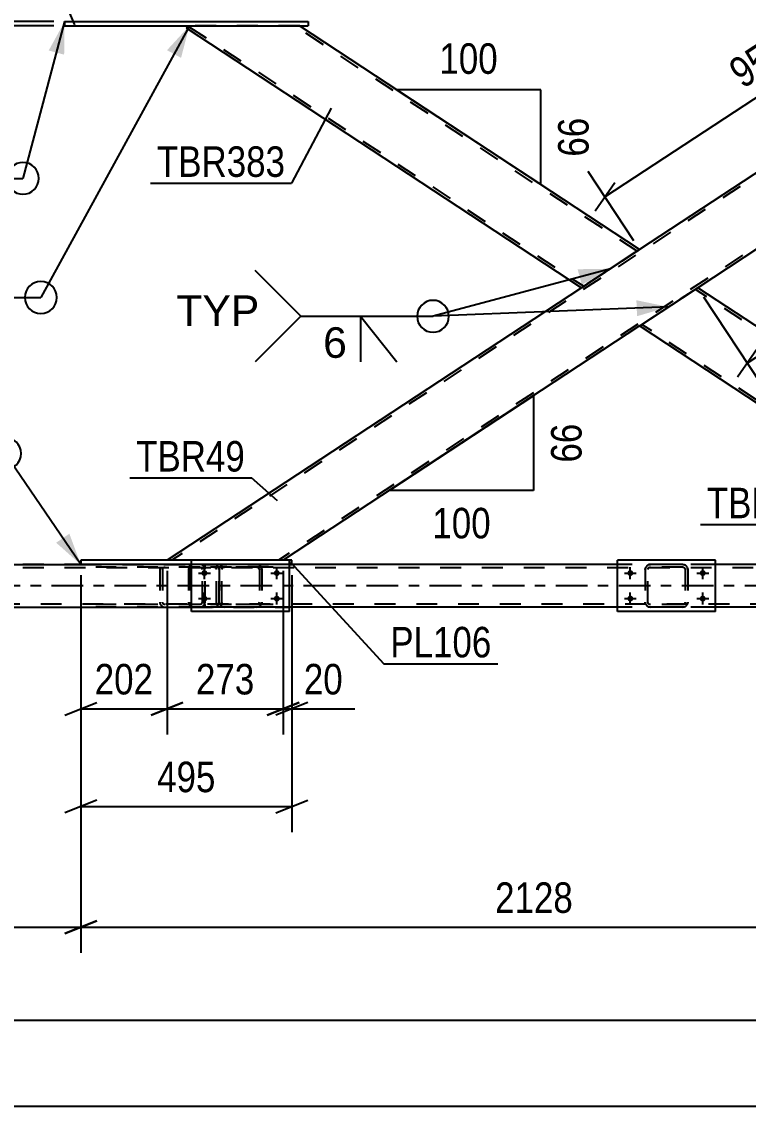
# Model space of a CAD drawing. Header units: millimetres. Extents: x -857 to 332, y -866 to -25.
# Drawn here: x -764.5 to -696.2, y -184.3 to -82.4 of the extents above; entities that cross this region are included whole.
import ezdxf

# ---------------------------------------------------------------- set-up
doc = ezdxf.new("R2010")
doc.units = ezdxf.units.MM
doc.linetypes.add('DXK_LINE_DOT2', pattern=[3.9198, 1.9599, -1.9599])
doc.linetypes.add('DXK_LINE_DOT3', pattern=[5.9187, 2.979, -0.9799, 0.9799, -0.9799])
doc.styles.add('Arial', font='ARIAL.TTF', dxfattribs={"height": 0.2})
doc.styles.add('Arial Narrow', font='ARIALN.TTF', dxfattribs={"height": 0.2})

# ---------------------------------------------------------------- blocks, each defined once
blk = doc.blocks.new('Bolt-570386455-11665 - 11653')
at = {"linetype": 'Continuous'}
for points in [[(-747.32, -133.92, -1), (-747.32, -134.48, -1)], [(-740.52, -133.92, -1), (-740.52, -134.48, -1)], [(-747.32, -136.32, -1), (-747.32, -136.88, -1)], [(-740.52, -136.32, -1), (-740.52, -136.88, -1)]]:
    blk.add_hatch(color=1, dxfattribs=at).paths.add_polyline_path(points)
at = {"color": 1, "linetype": 'Continuous'}
for p, q in [((-747.88, -134.2), (-746.76, -134.2)), ((-747.32, -134.76), (-747.32, -133.64)), ((-741.08, -134.2), (-739.96, -134.2)), ((-740.52, -134.76), (-740.52, -133.64)), ((-747.32, -137.16), (-747.32, -136.04)), ((-740.52, -137.16), (-740.52, -136.04)), ((-747.88, -136.6), (-746.76, -136.6)), ((-741.08, -136.6), (-739.96, -136.6))]:
    blk.add_line(p, q, dxfattribs=at)
blk = doc.blocks.new('Bolt-570386455-11672 - 11653')
at = {"linetype": 'Continuous'}
for points in [[(-707.32, -133.92, -1), (-707.32, -134.48, -1)], [(-700.52, -133.92, -1), (-700.52, -134.48, -1)], [(-707.32, -136.32, -1), (-707.32, -136.88, -1)], [(-700.52, -136.32, -1), (-700.52, -136.88, -1)]]:
    blk.add_hatch(color=1, dxfattribs=at).paths.add_polyline_path(points)
at = {"color": 1, "linetype": 'Continuous'}
for p, q in [((-707.88, -134.2), (-706.76, -134.2)), ((-707.32, -134.76), (-707.32, -133.64)), ((-701.08, -134.2), (-699.96, -134.2)), ((-700.52, -134.76), (-700.52, -133.64)), ((-707.32, -137.16), (-707.32, -136.04)), ((-700.52, -137.16), (-700.52, -136.04)), ((-707.88, -136.6), (-706.76, -136.6)), ((-701.08, -136.6), (-699.96, -136.6))]:
    blk.add_line(p, q, dxfattribs=at)
blk = doc.blocks.new('Part-570386455-11704 - 11653')
at = {"color": 7, "linetype": 'DXK_LINE_DOT2'}
for p, q in [((-745.63, -133.44), (-745.44, -133.4)), ((-745.44, -133.4), (-745.63, -133.44)), ((-742.4, -133.4), (-745.44, -133.4)), ((-742.4, -133.4), (-742.22, -133.44)), ((-742.22, -133.44), (-742.4, -133.4)), ((-745.92, -133.88), (-745.89, -133.7)), ((-745.89, -133.7), (-745.92, -133.88)), ((-745.92, -133.88), (-745.92, -136.92)), ((-745.68, -133.88), (-745.66, -133.79)), ((-745.68, -136.92), (-745.68, -133.88)), ((-745.66, -133.79), (-745.61, -133.71)), ((-745.61, -133.71), (-745.53, -133.66)), ((-745.53, -133.66), (-745.44, -133.64)), ((-742.4, -133.64), (-745.44, -133.64)), ((-742.4, -133.64), (-742.31, -133.66)), ((-742.31, -133.66), (-742.23, -133.71)), ((-742.23, -133.71), (-742.18, -133.79)), ((-742.18, -133.79), (-742.16, -133.88)), ((-742.16, -133.88), (-742.16, -136.92)), ((-741.96, -133.7), (-741.92, -133.88)), ((-741.92, -133.88), (-741.96, -133.7)), ((-741.92, -133.88), (-741.92, -136.92)), ((-745.89, -137.11), (-745.92, -136.92)), ((-745.92, -136.92), (-745.89, -137.11)), ((-745.66, -137.01), (-745.68, -136.92)), ((-745.61, -137.09), (-745.66, -137.01)), ((-745.44, -137.4), (-745.63, -137.37)), ((-745.63, -137.37), (-745.44, -137.4)), ((-745.53, -137.14), (-745.61, -137.09)), ((-745.44, -137.16), (-745.53, -137.14)), ((-742.4, -137.16), (-745.44, -137.16)), ((-742.4, -137.4), (-745.44, -137.4)), ((-742.31, -137.14), (-742.4, -137.16)), ((-742.22, -137.37), (-742.4, -137.4)), ((-742.4, -137.4), (-742.22, -137.37)), ((-742.23, -137.09), (-742.31, -137.14)), ((-742.18, -137.01), (-742.23, -137.09)), ((-742.16, -136.92), (-742.18, -137.01)), ((-741.92, -136.92), (-741.96, -137.11)), ((-741.96, -137.11), (-741.92, -136.92))]:
    blk.add_line(p, q, dxfattribs=at)
at = {"color": 7, "linetype": 'DXK_LINE_DOT3'}
blk.add_line((-743.92, -135.4), (-743.92, -135.4), dxfattribs=at)
at = {"color": 7, "linetype": 'DXK_LINE_DOT2'}
for centre, start, end in [((-745.44, -133.88), 112.5, 157.5), ((-745.44, -133.88), 112.5, 157.5), ((-742.4, -133.88), 22.5, 67.5), ((-742.4, -133.88), 22.5, 67.5), ((-745.44, -136.92), 202.5, 247.5), ((-745.44, -136.92), 202.5, 247.5), ((-742.4, -136.92), 292.5, 337.5), ((-742.4, -136.92), 292.5, 337.5)]:
    blk.add_arc(centre, 0.48, start, end, dxfattribs=at)
blk = doc.blocks.new('Part-570386455-11707 - 11653')
at = {"color": 2, "linetype": 'Continuous'}
for p, q in [((-699.32, -133), (-708.52, -133)), ((-708.52, -137.8), (-708.52, -133)), ((-699.32, -137.8), (-699.32, -133)), ((-699.32, -137.8), (-708.52, -137.8))]:
    blk.add_line(p, q, dxfattribs=at)
blk = doc.blocks.new('Part-570386455-11708 - 11653')
at = {"color": 7, "linetype": 'DXK_LINE_DOT2'}
for p, q in [((-705.63, -133.44), (-705.44, -133.4)), ((-705.44, -133.4), (-705.63, -133.44)), ((-702.4, -133.4), (-705.44, -133.4)), ((-702.4, -133.4), (-702.22, -133.44)), ((-702.22, -133.44), (-702.4, -133.4)), ((-705.92, -133.88), (-705.89, -133.7)), ((-705.89, -133.7), (-705.92, -133.88)), ((-705.92, -133.88), (-705.92, -136.92)), ((-705.68, -133.88), (-705.66, -133.79)), ((-705.68, -136.92), (-705.68, -133.88)), ((-705.66, -133.79), (-705.61, -133.71)), ((-705.61, -133.71), (-705.53, -133.66)), ((-705.53, -133.66), (-705.44, -133.64)), ((-702.4, -133.64), (-705.44, -133.64)), ((-702.4, -133.64), (-702.31, -133.66)), ((-702.31, -133.66), (-702.23, -133.71)), ((-702.23, -133.71), (-702.18, -133.79)), ((-702.18, -133.79), (-702.16, -133.88)), ((-702.16, -133.88), (-702.16, -136.92)), ((-701.96, -133.7), (-701.92, -133.88)), ((-701.92, -133.88), (-701.96, -133.7)), ((-701.92, -133.88), (-701.92, -136.92)), ((-705.89, -137.11), (-705.92, -136.92)), ((-705.92, -136.92), (-705.89, -137.11)), ((-705.66, -137.01), (-705.68, -136.92)), ((-705.61, -137.09), (-705.66, -137.01)), ((-705.44, -137.4), (-705.63, -137.37)), ((-705.63, -137.37), (-705.44, -137.4)), ((-705.53, -137.14), (-705.61, -137.09)), ((-705.44, -137.16), (-705.53, -137.14)), ((-702.4, -137.16), (-705.44, -137.16)), ((-702.4, -137.4), (-705.44, -137.4)), ((-702.31, -137.14), (-702.4, -137.16)), ((-702.22, -137.37), (-702.4, -137.4)), ((-702.4, -137.4), (-702.22, -137.37)), ((-702.23, -137.09), (-702.31, -137.14)), ((-702.18, -137.01), (-702.23, -137.09)), ((-702.16, -136.92), (-702.18, -137.01)), ((-701.92, -136.92), (-701.96, -137.11)), ((-701.96, -137.11), (-701.92, -136.92))]:
    blk.add_line(p, q, dxfattribs=at)
at = {"color": 7, "linetype": 'DXK_LINE_DOT3'}
blk.add_line((-703.92, -135.4), (-703.92, -135.4), dxfattribs=at)
at = {"color": 7, "linetype": 'DXK_LINE_DOT2'}
for centre, start, end in [((-705.44, -133.88), 112.5, 157.5), ((-705.44, -133.88), 112.5, 157.5), ((-702.4, -133.88), 22.5, 67.5), ((-702.4, -133.88), 22.5, 67.5), ((-705.44, -136.92), 202.5, 247.5), ((-705.44, -136.92), 202.5, 247.5), ((-702.4, -136.92), 292.5, 337.5), ((-702.4, -136.92), 292.5, 337.5)]:
    blk.add_arc(centre, 0.48, start, end, dxfattribs=at)
blk = doc.blocks.new('Part-570386455-11715 - 11653')
at = {"color": 2, "linetype": 'Continuous'}
for p, q in [((-739.32, -133), (-748.52, -133)), ((-748.52, -137.8), (-748.52, -133)), ((-739.32, -137.8), (-739.32, -133)), ((-739.32, -137.8), (-748.52, -137.8))]:
    blk.add_line(p, q, dxfattribs=at)
blk = doc.blocks.new('Part-570386455-11853 - 11653')
at = {"color": 7, "linetype": 'DXK_LINE_DOT2'}
for p, q in [((-748.63, -133.44), (-748.72, -133.54)), ((-748.53, -133.4), (-748.63, -133.44)), ((-740.87, -133.4), (-748.53, -133.4)), ((-747.25, -133.64), (-747.25, -133.4)), ((-746.25, -133.44), (-746.44, -133.4)), ((-748.78, -133.7), (-748.8, -133.88)), ((-748.8, -133.88), (-748.8, -136.92)), ((-748.72, -133.54), (-748.78, -133.7)), ((-748.67, -133.88), (-748.65, -133.79)), ((-748.67, -133.88), (-748.67, -136.92)), ((-748.65, -133.79), (-748.63, -133.71)), ((-748.63, -133.71), (-748.58, -133.66)), ((-748.58, -133.66), (-748.53, -133.64)), ((-740.87, -133.64), (-748.53, -133.64)), ((-746.44, -133.64), (-746.34, -133.66)), ((-746.34, -133.66), (-746.26, -133.71)), ((-746.26, -133.71), (-746.21, -133.79)), ((-746.21, -133.79), (-746.19, -133.88)), ((-746.19, -136.92), (-746.19, -133.88)), ((-745.94, -133.88), (-745.97, -133.7)), ((-745.94, -136.92), (-745.94, -133.88)), ((-748.8, -136.92), (-748.78, -137.11)), ((-748.78, -137.11), (-748.72, -137.26)), ((-748.72, -137.26), (-748.63, -137.37)), ((-748.65, -137.01), (-748.67, -136.92)), ((-748.63, -137.09), (-748.65, -137.01)), ((-748.58, -137.14), (-748.63, -137.09)), ((-748.63, -137.37), (-748.53, -137.4)), ((-748.53, -137.16), (-748.58, -137.14)), ((-740.87, -137.16), (-748.53, -137.16)), ((-740.87, -137.4), (-748.53, -137.4)), ((-747.25, -137.4), (-747.25, -137.16)), ((-746.34, -137.14), (-746.44, -137.16)), ((-746.44, -137.4), (-746.25, -137.37)), ((-746.26, -137.09), (-746.34, -137.14)), ((-746.21, -137.01), (-746.26, -137.09)), ((-746.19, -136.92), (-746.21, -137.01)), ((-745.97, -137.11), (-745.94, -136.92))]:
    blk.add_line(p, q, dxfattribs=at)
for centre, start, end in [((-746.42, -133.9), 23.8494, 68.8059), ((-746.42, -136.91), 291.1941, 336.1506)]:
    blk.add_arc(centre, 0.492, start, end, dxfattribs=at)
blk = doc.blocks.new('Part-570386455-11894 - 11653')
at = {"color": 2, "linetype": 'Continuous'}
for p, q in [((-706.42, -110.97), (-701.43, -107.69)), ((-700.99, -107.4), (-701.43, -107.69)), ((-663.88, -131.81), (-700.99, -107.4)), ((-706.45, -110.99), (-706.42, -110.97)), ((-672.99, -133), (-706.45, -110.99)), ((-664.32, -132.1), (-665.69, -133)), ((-663.92, -131.83), (-664.32, -132.1)), ((-663.92, -131.83), (-663.88, -131.81))]:
    blk.add_line(p, q, dxfattribs=at)
at = {"color": 7, "linetype": 'DXK_LINE_DOT2'}
for p, q in [((-664.1, -131.96), (-701.21, -107.55)), ((-706.23, -110.85), (-706.22, -110.84)), ((-672.56, -133), (-706.23, -110.85)), ((-664.32, -132.1), (-664.01, -131.9)), ((-665.69, -133), (-672.99, -133))]:
    blk.add_line(p, q, dxfattribs=at)
blk = doc.blocks.new('Part-570386455-11909 - 11653')
at = {"color": 7, "linetype": 'DXK_LINE_DOT2'}
for p, q in [((-674.08, -82.8), (-750.39, -133)), ((-664.03, -82.8), (-740.35, -133)), ((-706.45, -103.81), (-711.91, -107.4)), ((-700.99, -107.4), (-706.45, -110.99)), ((-739.91, -133), (-750.83, -133))]:
    blk.add_line(p, q, dxfattribs=at)
at = {"color": 2, "linetype": 'Continuous'}
for p, q in [((-674.51, -82.8), (-706.45, -103.81)), ((-663.88, -82.99), (-700.99, -107.4)), ((-711.91, -107.4), (-750.83, -133)), ((-706.45, -110.99), (-739.91, -133))]:
    blk.add_line(p, q, dxfattribs=at)
blk = doc.blocks.new('Part-570386455-12042 - 11653')
at = {"color": 7, "linetype": 'DXK_LINE_DOT2'}
for p, q in [((-131.32, -133.4), (-788.52, -133.4)), ((-758.93, -133.4), (-739.11, -133.4)), ((-699.32, -133.4), (-708.52, -133.4)), ((-131.32, -133.72), (-805.81, -133.72)), ((-805.81, -137.08), (-131.32, -137.08)), ((-131.32, -137.4), (-748.52, -137.4)), ((-748.52, -137.4), (-739.32, -137.4)), ((-699.32, -137.4), (-708.52, -137.4))]:
    blk.add_line(p, q, dxfattribs=at)
at = {"color": 2, "linetype": 'Continuous'}
for p, q in [((-779.32, -133.4), (-758.93, -133.4)), ((-708.52, -133.4), (-739.11, -133.4)), ((-673.79, -133.4), (-699.32, -133.4)), ((-779.32, -137.4), (-748.52, -137.4)), ((-708.52, -137.4), (-739.32, -137.4)), ((-668.52, -137.4), (-699.32, -137.4))]:
    blk.add_line(p, q, dxfattribs=at)
at = {"color": 7, "linetype": 'DXK_LINE_DOT3'}
blk.add_line((-131.32, -135.4), (-805.81, -135.4), dxfattribs=at)
blk = doc.blocks.new('Part-570386455-12002 - 11653')
at = {"color": 2, "linetype": 'Continuous'}
for p, q in [((-760.45, -82.4), (-760.45, -82.8)), ((-760.45, -82.4), (-737.59, -82.4)), ((-737.59, -82.4), (-737.59, -82.8)), ((-760.45, -82.8), (-737.59, -82.8))]:
    blk.add_line(p, q, dxfattribs=at)
blk = doc.blocks.new('Part-570386455-12012 - 11653')
at = {"color": 2, "linetype": 'Continuous'}
for p, q in [((-749.02, -82.99), (-748.99, -82.97)), ((-749.02, -82.99), (-711.91, -107.4)), ((-748.99, -82.97), (-748.73, -82.8)), ((-748.78, -82.84), (-748.74, -82.8)), ((-706.45, -103.81), (-738.39, -82.8)), ((-706.48, -103.83), (-706.89, -104.1)), ((-706.45, -103.81), (-706.48, -103.83)), ((-706.89, -104.1), (-711.91, -107.4))]:
    blk.add_line(p, q, dxfattribs=at)
at = {"color": 7, "linetype": 'DXK_LINE_DOT2'}
for p, q in [((-749.02, -82.99), (-748.99, -82.97)), ((-748.8, -82.85), (-711.69, -107.26)), ((-738.39, -82.8), (-748.74, -82.8)), ((-706.67, -103.96), (-738.83, -82.8)), ((-706.89, -104.1), (-706.58, -103.9)), ((-711.69, -107.26), (-711.68, -107.25))]:
    blk.add_line(p, q, dxfattribs=at)
blk = doc.blocks.new('Part-570386455-12173 - 11653')
at = {"color": 7, "linetype": 'DXK_LINE_DOT2'}
for p, q in [((-747.76, -133.4), (-757.51, -133.4)), ((-751, -133.4), (-751.19, -133.44)), ((-747.57, -133.44), (-747.76, -133.4)), ((-747.76, -133.64), (-757.51, -133.64)), ((-751.48, -133.75), (-751.51, -133.88)), ((-751.51, -133.88), (-751.51, -136.92)), ((-751.47, -133.7), (-751.48, -133.75)), ((-751.25, -133.88), (-751.24, -133.79)), ((-751.25, -133.88), (-751.25, -136.92)), ((-751.24, -133.79), (-751.18, -133.71)), ((-751.18, -133.71), (-751.1, -133.66)), ((-751.1, -133.66), (-751, -133.64)), ((-747.76, -133.64), (-747.67, -133.66)), ((-747.67, -133.66), (-747.58, -133.71)), ((-747.58, -133.71), (-747.53, -133.79)), ((-747.53, -133.79), (-747.51, -133.88)), ((-747.51, -136.92), (-747.51, -133.88)), ((-747.25, -133.88), (-747.29, -133.7)), ((-747.25, -136.92), (-747.25, -133.88)), ((-747.76, -137.16), (-757.51, -137.16)), ((-747.76, -137.4), (-757.51, -137.4)), ((-751.51, -136.92), (-751.5, -136.99)), ((-751.5, -136.99), (-751.47, -137.11)), ((-751.24, -137.01), (-751.25, -136.92)), ((-751.18, -137.09), (-751.24, -137.01)), ((-751.19, -137.37), (-751, -137.4)), ((-751.1, -137.14), (-751.18, -137.09)), ((-751, -137.16), (-751.1, -137.14)), ((-747.67, -137.14), (-747.76, -137.16)), ((-747.76, -137.4), (-747.57, -137.37)), ((-747.58, -137.09), (-747.67, -137.14)), ((-747.53, -137.01), (-747.58, -137.09)), ((-747.51, -136.92), (-747.53, -137.01)), ((-747.29, -137.11), (-747.25, -136.92))]:
    blk.add_line(p, q, dxfattribs=at)
for centre, start, end in [((-747.74, -133.9), 24.32, 69.2417), ((-751.02, -136.9), 204.32, 249.2417), ((-747.74, -136.9), 290.7583, 335.68)]:
    blk.add_arc(centre, 0.496, start, end, dxfattribs=at)
blk = doc.blocks.new('Part-570386455-12240 - 11653')
at = {"color": 2, "linetype": 'Continuous'}
for p, q in [((-758.93, -133), (-758.93, -133.4)), ((-748.52, -133), (-758.93, -133)), ((-748.52, -133.4), (-758.93, -133.4)), ((-739.11, -133), (-739.32, -133)), ((-739.11, -133.4), (-739.32, -133.4)), ((-739.11, -133.4), (-739.11, -133))]:
    blk.add_line(p, q, dxfattribs=at)
at = {"color": 7, "linetype": 'DXK_LINE_DOT2'}
for p, q in [((-739.32, -133), (-748.52, -133)), ((-739.11, -133), (-748.52, -133)), ((-739.32, -133.4), (-748.52, -133.4))]:
    blk.add_line(p, q, dxfattribs=at)
blk = doc.blocks.new('StraightDimension-570386455-12825 - 11653')
at = {"color": 7, "linetype": 'Continuous'}
for p, q in [((-771.5, -80.9), (-770.3, -83.9)), ((-770.3, -84.3), (-771.5, -81.3)), ((-761.45, -82.4), (-773.75, -82.4)), ((-770.9, -82.8), (-770.9, -82.4)), ((-761.45, -82.8), (-773.75, -82.8)), ((-770.9, -82.8), (-770.9, -88.71)), ((-770.9, -82.8), (-770.9, -88.71))]:
    blk.add_line(p, q, dxfattribs=at)
at = {"color": 0, "linetype": 'Continuous'}
blk.add_wipeout([(-765.8, -81.96), (-770, -81.96), (-770, -89.55), (-765.8, -89.55)], dxfattribs=at)
at = {"color": 0}
blk.add_wipeout([(-771.65, -83.33), (-775.85, -83.33), (-775.85, -88.19), (-771.65, -88.19)], dxfattribs=at)
at = {"color": 3, "linetype": 'Continuous', "style": 'Arial Narrow'}
blk.add_text('TYP', height=2.863, rotation=90.0002, dxfattribs=at).set_placement((-766.4, -88.95))
at = {"color": 3, "style": 'Arial Narrow'}
blk.add_text('10', height=2.863, rotation=90.0002, dxfattribs=at).set_placement((-772.25, -87.59))
blk = doc.blocks.new('StraightDimension-570386455-12895 - 11653')
at = {"color": 7, "linetype": 'Continuous'}
for p, q in [((-758.93, -134.4), (-758.93, -149.35)), ((-750.83, -134), (-750.83, -149.35)), ((-760.43, -147.55), (-757.43, -146.35)), ((-749.33, -146.35), (-752.33, -147.55)), ((-758.93, -146.95), (-750.83, -146.95))]:
    blk.add_line(p, q, dxfattribs=at)
at = {"color": 0}
blk.add_wipeout([(-751.54, -146.2), (-751.54, -142), (-758.22, -142), (-758.22, -146.2)], dxfattribs=at)
at = {"color": 3, "style": 'Arial Narrow'}
blk.add_text('202', height=2.863, dxfattribs=at).set_placement((-757.62, -145.6))
blk = doc.blocks.new('StraightDimension-570386455-13001 - 11653')
at = {"color": 7, "linetype": 'Continuous'}
blk.add_line((-806.45, -184.29), (-91.26, -184.29), dxfattribs=at)
blk = doc.blocks.new('StraightDimension-570386455-12913 - 11653')
at = {"color": 7, "linetype": 'Continuous'}
for p, q in [((-739.91, -134), (-739.91, -149.35)), ((-739.11, -134.4), (-739.11, -149.35)), ((-741.41, -147.55), (-738.41, -146.35)), ((-737.61, -146.35), (-740.61, -147.55)), ((-739.91, -146.95), (-739.11, -146.95)), ((-739.11, -146.95), (-733.2, -146.95)), ((-739.11, -146.95), (-733.2, -146.95))]:
    blk.add_line(p, q, dxfattribs=at)
at = {"color": 0}
blk.add_wipeout([(-733.73, -146.2), (-733.73, -142), (-738.58, -142), (-738.58, -146.2)], dxfattribs=at)
at = {"color": 3, "style": 'Arial Narrow'}
blk.add_text('20', height=2.863, dxfattribs=at).set_placement((-737.98, -145.6))
blk = doc.blocks.new('StraightDimension-570386455-13055 - 11653')
at = {"color": 7, "linetype": 'Continuous'}
blk.add_line((-805.81, -176.19), (-91.9, -176.19), dxfattribs=at)
blk = doc.blocks.new('AngleDimension-570386455-31041 - 11653')
at = {"color": 7, "linetype": 'Continuous'}
for p, q in [((-729.28, -88.79), (-729.28, -88.8)), ((-715.74, -88.8), (-729.28, -88.8)), ((-715.74, -97.7), (-729.28, -88.8)), ((-715.74, -97.7), (-715.74, -88.8))]:
    blk.add_line(p, q, dxfattribs=at)
at = {"color": 0}
for points in [[(-719.17, -87.9), (-719.17, -83.7), (-725.85, -83.7), (-725.85, -87.9)], [(-710.64, -90.82), (-714.84, -90.82), (-714.84, -95.68), (-710.64, -95.68)]]:
    blk.add_wipeout(points, dxfattribs=at)
at = {"color": 3, "style": 'Arial Narrow'}
blk.add_text('100', height=2.863, dxfattribs=at).set_placement((-725.25, -87.3))
blk.add_text('66', height=2.863, rotation=90.0002, dxfattribs=at).set_placement((-711.24, -95.08))
blk = doc.blocks.new('StraightDimension-570386455-12980 - 11653')
at = {"color": 7, "linetype": 'Continuous'}
for p, q in [((-758.93, -134.4), (-758.93, -169.87)), ((-757.43, -166.87), (-760.43, -168.07)), ((-758.93, -167.47), (-673.79, -167.47))]:
    blk.add_line(p, q, dxfattribs=at)
at = {"color": 0}
blk.add_wipeout([(-712.1, -166.72), (-712.1, -162.52), (-720.62, -162.52), (-720.62, -166.72)], dxfattribs=at)
at = {"color": 3, "style": 'Arial Narrow'}
blk.add_text('2128', height=2.863, dxfattribs=at).set_placement((-720.02, -166.12))
blk = doc.blocks.new('StraightDimension-570386455-12990 - 11653')
at = {"color": 7, "linetype": 'Continuous'}
for p, q in [((-758.93, -134.4), (-758.93, -169.87)), ((-805.81, -142.9), (-805.81, -169.87)), ((-804.31, -166.87), (-807.31, -168.07)), ((-760.43, -168.07), (-757.43, -166.87)), ((-805.81, -167.47), (-758.93, -167.47))]:
    blk.add_line(p, q, dxfattribs=at)
at = {"color": 0}
blk.add_wipeout([(-778.11, -166.72), (-778.11, -162.52), (-786.63, -162.52), (-786.63, -166.72)], dxfattribs=at)
at = {"color": 3, "style": 'Arial Narrow'}
blk.add_text('1172', height=2.863, dxfattribs=at).set_placement((-786.03, -166.12))
blk = doc.blocks.new('StraightDimension-570386455-12798 - 11653')
at = {"color": 7, "linetype": 'Continuous'}
for p, q in [((-663.04, -83.64), (-657.63, -91.87)), ((-659.87, -91.19), (-658.02, -88.54)), ((-696.34, -114.47), (-658.95, -89.87)), ((-700.44, -108.24), (-695.03, -116.47)), ((-695.42, -113.14), (-697.27, -115.79))]:
    blk.add_line(p, q, dxfattribs=at)
at = {"color": 0}
blk.add_wipeout([(-674.5, -99.2), (-676.81, -95.69), (-683.92, -100.37), (-681.61, -103.88)], dxfattribs=at)
at = {"color": 3, "style": 'Arial Narrow'}
blk.add_text('1119', height=2.863, rotation=33.3347, dxfattribs=at).set_placement((-681.44, -103.05))
blk = doc.blocks.new('StraightDimension-570386455-12816 - 11653')
at = {"color": 7, "linetype": 'Continuous'}
for p, q in [((-675.06, -81.97), (-679.33, -75.48)), ((-678.68, -79.19), (-676.84, -76.54)), ((-709.7, -98.87), (-677.76, -77.87)), ((-707, -102.98), (-711.27, -96.49)), ((-708.78, -97.55), (-710.62, -100.2))]:
    blk.add_line(p, q, dxfattribs=at)
at = {"color": 0}
blk.add_wipeout([(-691.35, -85.91), (-693.66, -82.4), (-699.24, -86.07), (-696.93, -89.58)], dxfattribs=at)
at = {"color": 3, "style": 'Arial Narrow'}
blk.add_text('956', height=2.863, rotation=33.3347, dxfattribs=at).set_placement((-696.76, -88.75))
blk = doc.blocks.new('StraightDimension-570386455-12884 - 11653')
at = {"color": 7, "linetype": 'Continuous'}
for p, q in [((-758.93, -134.4), (-758.93, -158.53)), ((-739.11, -134.4), (-739.11, -158.53)), ((-757.43, -155.53), (-760.43, -156.73)), ((-740.61, -156.73), (-737.61, -155.53)), ((-758.93, -156.13), (-739.11, -156.13))]:
    blk.add_line(p, q, dxfattribs=at)
at = {"color": 0}
blk.add_wipeout([(-745.68, -155.38), (-745.68, -151.18), (-752.36, -151.18), (-752.36, -155.38)], dxfattribs=at)
at = {"color": 3, "style": 'Arial Narrow'}
blk.add_text('495', height=2.863, dxfattribs=at).set_placement((-751.76, -154.78))
blk = doc.blocks.new('StraightDimension-570386455-12905 - 11653')
at = {"color": 7, "linetype": 'Continuous'}
for p, q in [((-750.83, -134), (-750.83, -149.35)), ((-739.91, -134), (-739.91, -149.35)), ((-752.33, -147.55), (-749.33, -146.35)), ((-738.41, -146.35), (-741.41, -147.55)), ((-750.83, -146.95), (-739.91, -146.95))]:
    blk.add_line(p, q, dxfattribs=at)
at = {"color": 0}
blk.add_wipeout([(-742.03, -146.2), (-742.03, -142), (-748.71, -142), (-748.71, -146.2)], dxfattribs=at)
at = {"color": 3, "style": 'Arial Narrow'}
blk.add_text('273', height=2.863, dxfattribs=at).set_placement((-748.11, -145.6))
blk = doc.blocks.new('AngleDimension-570386455-31055 - 11653')
at = {"color": 7, "linetype": 'Continuous'}
for p, q in [((-716.4, -117.54), (-729.94, -126.44)), ((-716.4, -117.54), (-716.4, -126.44)), ((-729.87, -126.4), (-729.94, -126.44)), ((-716.4, -126.44), (-729.94, -126.44))]:
    blk.add_line(p, q, dxfattribs=at)
at = {"color": 0}
for points in [[(-711.3, -119.56), (-715.5, -119.56), (-715.5, -124.42), (-711.3, -124.42)], [(-719.83, -131.54), (-719.83, -127.34), (-726.51, -127.34), (-726.51, -131.54)]]:
    blk.add_wipeout(points, dxfattribs=at)
at = {"color": 3, "style": 'Arial Narrow'}
blk.add_text('66', height=2.863, rotation=90.0002, dxfattribs=at).set_placement((-711.9, -123.82))
blk.add_text('100', height=2.863, dxfattribs=at).set_placement((-725.91, -130.94))
blk = doc.blocks.new('WeldMark-570386455-13795 - 11653')
at = {"linetype": 'Continuous'}
blk.add_hatch(color=30, dxfattribs=at).paths.add_polyline_path([(-761.94, -85.11), (-760.45, -82.4), (-760.49, -85.5)])
at = {"color": 30, "linetype": 'Continuous'}
for p in [(-760.45, -82.4), (-776.78, -97.12)]:
    blk.add_line(p, (-764.36, -97.12), dxfattribs=at)
at = {"color": 3, "linetype": 'Continuous'}
for p, q in [((-776.78, -97.12), (-781.06, -92.84)), ((-776.78, -97.12), (-781.06, -101.41)), ((-771.6, -97.12), (-767.31, -97.12)), ((-767.31, -97.12), (-771.6, -101.41)), ((-771.6, -101.41), (-771.6, -97.12))]:
    blk.add_line(p, q, dxfattribs=at)
for start, end in [(90, 270), (270, 90)]:
    blk.add_arc((-764.36, -97.12), 1.5, start, end, dxfattribs=at)
at = {"color": 0}
blk.add_wipeout([(-772.26, -101.22), (-772.26, -97.82), (-774.88, -97.82), (-774.88, -101.22)], dxfattribs=at)
at = {"color": 3, "style": 'Arial'}
blk.add_text('8', height=2.87, dxfattribs=at).set_placement((-774.68, -101.02))
at = {"color": 0, "linetype": 'Continuous'}
blk.add_wipeout([(-780.68, -98.02), (-780.68, -95.02), (-788.45, -95.02), (-788.45, -98.02)], dxfattribs=at)
blk.add_wipeout([(-780.68, -98.02), (-780.68, -95.02), (-788.45, -95.02), (-788.45, -98.02)], dxfattribs=at)
at = {"color": 3, "linetype": 'Continuous', "style": 'Arial'}
blk.add_text('TYP', height=2.865, dxfattribs=at).set_placement((-788.45, -98.02))
blk = doc.blocks.new('WeldMark-570386455-13789 - 11653')
at = {"linetype": 'Continuous'}
blk.add_hatch(color=30, dxfattribs=at).paths.add_polyline_path([(-760, -130.5), (-758.93, -133.4), (-761.24, -131.35)])
at = {"color": 3, "linetype": 'Continuous'}
for p, q in [((-778.46, -122.97), (-782.75, -118.68)), ((-778.46, -122.97), (-782.75, -127.26)), ((-773.28, -122.97), (-769, -122.97)), ((-769, -122.97), (-773.28, -127.26)), ((-773.28, -127.26), (-773.28, -122.97))]:
    blk.add_line(p, q, dxfattribs=at)
at = {"color": 30, "linetype": 'Continuous'}
for p in [(-778.46, -122.97), (-758.93, -133.4)]:
    blk.add_line(p, (-766.04, -122.97), dxfattribs=at)
at = {"color": 3, "linetype": 'Continuous'}
for start, end in [(90, 270), (270, 90)]:
    blk.add_arc((-766.04, -122.97), 1.5, start, end, dxfattribs=at)
at = {"color": 0}
blk.add_wipeout([(-773.94, -127.07), (-773.94, -123.67), (-776.56, -123.67), (-776.56, -127.07)], dxfattribs=at)
at = {"color": 3, "style": 'Arial'}
blk.add_text('8', height=2.87, dxfattribs=at).set_placement((-776.36, -126.87))
at = {"color": 0, "linetype": 'Continuous'}
blk.add_wipeout([(-782.36, -123.87), (-782.36, -120.87), (-790.14, -120.87), (-790.14, -123.87)], dxfattribs=at)
blk.add_wipeout([(-782.36, -123.87), (-782.36, -120.87), (-790.14, -120.87), (-790.14, -123.87)], dxfattribs=at)
at = {"color": 3, "linetype": 'Continuous', "style": 'Arial'}
blk.add_text('TYP', height=2.865, dxfattribs=at).set_placement((-790.14, -123.87))
blk = doc.blocks.new('Mark-570386455-11890 - 11653')
at = {"color": 30, "linetype": 'Continuous'}
for p in [(-683.24, -123.2), (-700.74, -129.65)]:
    blk.add_line(p, (-687.48, -129.65), dxfattribs=at)
at = {"color": 0}
blk.add_wipeout([(-688.08, -129.05), (-688.08, -126.05), (-700.14, -126.05), (-700.14, -129.05)], dxfattribs=at)
blk.add_wipeout([(-688.08, -129.05), (-688.08, -126.05), (-700.14, -126.05), (-700.14, -129.05)], dxfattribs=at)
at = {"color": 3, "style": 'Arial Narrow'}
blk.add_text('TBR234', height=2.863, dxfattribs=at).set_placement((-700.14, -129.05))
blk = doc.blocks.new('Mark-570386455-11905 - 11653')
at = {"color": 30, "linetype": 'Continuous'}
for p in [(-754.33, -125.26), (-740.47, -127.41)]:
    blk.add_line(p, (-742.9, -125.26), dxfattribs=at)
at = {"color": 0}
blk.add_wipeout([(-743.5, -124.66), (-743.5, -121.66), (-753.73, -121.66), (-753.73, -124.66)], dxfattribs=at)
blk.add_wipeout([(-743.5, -124.66), (-743.5, -121.66), (-753.73, -121.66), (-753.73, -124.66)], dxfattribs=at)
at = {"color": 3, "style": 'Arial Narrow'}
blk.add_text('TBR49', height=2.863, dxfattribs=at).set_placement((-753.73, -124.66))
blk = doc.blocks.new('Mark-570386455-11998 - 11653')
at = {"color": 30, "linetype": 'Continuous'}
for p in [(-773.93, -74.08), (-759.48, -82.69)]:
    blk.add_line(p, (-763.23, -74.08), dxfattribs=at)
at = {"color": 0}
blk.add_wipeout([(-763.83, -73.48), (-763.83, -70.48), (-773.33, -70.48), (-773.33, -73.48)], dxfattribs=at)
blk.add_wipeout([(-763.83, -73.48), (-763.83, -70.48), (-773.33, -70.48), (-773.33, -73.48)], dxfattribs=at)
at = {"color": 3, "style": 'Arial Narrow'}
blk.add_text('PL103', height=2.863, dxfattribs=at).set_placement((-773.33, -73.48))
blk = doc.blocks.new('Mark-570386455-12008 - 11653')
at = {"color": 30, "linetype": 'Continuous'}
for p in [(-735.42, -90.54), (-752.38, -97.58)]:
    blk.add_line(p, (-739.13, -97.58), dxfattribs=at)
at = {"color": 0}
blk.add_wipeout([(-739.73, -96.98), (-739.73, -93.98), (-751.78, -93.98), (-751.78, -96.98)], dxfattribs=at)
blk.add_wipeout([(-739.73, -96.98), (-739.73, -93.98), (-751.78, -93.98), (-751.78, -96.98)], dxfattribs=at)
at = {"color": 3, "style": 'Arial Narrow'}
blk.add_text('TBR383', height=2.863, dxfattribs=at).set_placement((-751.78, -96.98))
blk = doc.blocks.new('WeldMark-570386455-13778 - 11653')
at = {"linetype": 'Continuous'}
blk.add_hatch(color=30, dxfattribs=at).paths.add_polyline_path([(-750.83, -85.08), (-748.73, -82.8), (-749.51, -85.8)])
at = {"color": 30, "linetype": 'Continuous'}
for p in [(-748.73, -82.8), (-775.1, -108.31)]:
    blk.add_line(p, (-762.68, -108.31), dxfattribs=at)
at = {"color": 3, "linetype": 'Continuous'}
for p, q in [((-775.1, -108.31), (-779.39, -104.03)), ((-775.1, -108.31), (-779.39, -112.6)), ((-769.49, -108.31), (-766.06, -112.6)), ((-769.49, -108.31), (-769.49, -112.6))]:
    blk.add_line(p, q, dxfattribs=at)
for start, end in [(90, 270), (270, 90)]:
    blk.add_arc((-762.68, -108.31), 1.5, start, end, dxfattribs=at)
at = {"color": 0}
blk.add_wipeout([(-770.58, -112.41), (-770.58, -109.01), (-773.2, -109.01), (-773.2, -112.41)], dxfattribs=at)
at = {"color": 3, "style": 'Arial'}
blk.add_text('6', height=2.87, dxfattribs=at).set_placement((-773, -112.21))
at = {"color": 0, "linetype": 'Continuous'}
blk.add_wipeout([(-779, -109.21), (-779, -106.21), (-786.77, -106.21), (-786.77, -109.21)], dxfattribs=at)
blk.add_wipeout([(-779, -109.21), (-779, -106.21), (-786.77, -106.21), (-786.77, -109.21)], dxfattribs=at)
at = {"color": 3, "linetype": 'Continuous', "style": 'Arial'}
blk.add_text('TYP', height=2.865, dxfattribs=at).set_placement((-786.77, -109.21))
blk = doc.blocks.new('Mark-570386455-12236 - 11653')
at = {"color": 30, "linetype": 'Continuous'}
for p, q in [((-739.22, -133.17), (-730.46, -142.72)), ((-730.46, -142.72), (-719.76, -142.72))]:
    blk.add_line(p, q, dxfattribs=at)
at = {"color": 0}
blk.add_wipeout([(-720.36, -142.12), (-720.36, -139.12), (-729.86, -139.12), (-729.86, -142.12)], dxfattribs=at)
blk.add_wipeout([(-720.36, -142.12), (-720.36, -139.12), (-729.86, -139.12), (-729.86, -142.12)], dxfattribs=at)
at = {"color": 3, "style": 'Arial Narrow'}
blk.add_text('PL106', height=2.863, dxfattribs=at).set_placement((-729.86, -142.12))
blk = doc.blocks.new('WeldMark-570386455-13739 - 11653')
at = {"linetype": 'Continuous'}
for points in [[(-712.27, -105.66), (-709.18, -105.61), (-711.88, -107.11)], [(-706.75, -108.57), (-703.72, -109.2), (-706.69, -110.07)]]:
    blk.add_hatch(color=30, dxfattribs=at).paths.add_polyline_path(points)
at = {"color": 3, "linetype": 'Continuous'}
for p, q in [((-738.27, -110.08), (-742.56, -105.79)), ((-738.27, -110.08), (-742.56, -114.36)), ((-732.66, -110.08), (-729.24, -114.36)), ((-732.66, -110.08), (-732.66, -114.36))]:
    blk.add_line(p, q, dxfattribs=at)
at = {"color": 30, "linetype": 'Continuous'}
for p in [(-709.18, -105.61), (-703.72, -109.2), (-738.27, -110.08)]:
    blk.add_line(p, (-725.85, -110.08), dxfattribs=at)
at = {"color": 3, "linetype": 'Continuous'}
for start, end in [(90, 270), (270, 90)]:
    blk.add_arc((-725.85, -110.08), 1.5, start, end, dxfattribs=at)
at = {"color": 0}
blk.add_wipeout([(-733.75, -114.18), (-733.75, -110.78), (-736.37, -110.78), (-736.37, -114.18)], dxfattribs=at)
at = {"color": 3, "style": 'Arial'}
blk.add_text('6', height=2.87, dxfattribs=at).set_placement((-736.17, -113.98))
at = {"color": 0, "linetype": 'Continuous'}
blk.add_wipeout([(-742.17, -110.98), (-742.17, -107.98), (-749.95, -107.98), (-749.95, -110.98)], dxfattribs=at)
blk.add_wipeout([(-742.17, -110.98), (-742.17, -107.98), (-749.95, -107.98), (-749.95, -110.98)], dxfattribs=at)
at = {"color": 3, "linetype": 'Continuous', "style": 'Arial'}
blk.add_text('TYP', height=2.865, dxfattribs=at).set_placement((-749.95, -110.98))

msp = doc.modelspace()

# ---------------------------------------------------------------- block references
for name in ['StraightDimension-570386455-12825 - 11653', 'Part-570386455-12002 - 11653', 'Part-570386455-11909 - 11653', 'Part-570386455-12012 - 11653', 'Part-570386455-11894 - 11653', 'Part-570386455-12042 - 11653', 'Part-570386455-12240 - 11653', 'Part-570386455-12173 - 11653', 'Part-570386455-11853 - 11653', 'Part-570386455-11715 - 11653', 'Part-570386455-11704 - 11653', 'Part-570386455-11707 - 11653', 'Part-570386455-11708 - 11653', 'Bolt-570386455-11665 - 11653', 'Bolt-570386455-11672 - 11653']:
    msp.add_blockref(name, (0, 0))

# ---------------------------------------------------------------- next in the draw order: block references
for name in ['WeldMark-570386455-13795 - 11653', 'AngleDimension-570386455-31041 - 11653', 'StraightDimension-570386455-12798 - 11653', 'Mark-570386455-12008 - 11653', 'AngleDimension-570386455-31055 - 11653', 'WeldMark-570386455-13789 - 11653', 'Mark-570386455-11905 - 11653', 'Mark-570386455-11890 - 11653', 'StraightDimension-570386455-12895 - 11653']:
    msp.add_blockref(name, (0, 0))

# ---------------------------------------------------------------- next in the draw order: block references
for name in ['Mark-570386455-11998 - 11653', 'StraightDimension-570386455-12816 - 11653', 'StraightDimension-570386455-13001 - 11653']:
    msp.add_blockref(name, (0, 0))

# ---------------------------------------------------------------- next in the draw order: block references
for name in ['WeldMark-570386455-13778 - 11653', 'StraightDimension-570386455-12913 - 11653']:
    msp.add_blockref(name, (0, 0))

# ---------------------------------------------------------------- next in the draw order: block references
for name in ['WeldMark-570386455-13739 - 11653', 'StraightDimension-570386455-13055 - 11653']:
    msp.add_blockref(name, (0, 0))

# ---------------------------------------------------------------- next in the draw order: block references
msp.add_blockref('StraightDimension-570386455-12980 - 11653', (0, 0))

# ---------------------------------------------------------------- next in the draw order: block references
msp.add_blockref('StraightDimension-570386455-12990 - 11653', (0, 0))

# ---------------------------------------------------------------- next in the draw order: block references
msp.add_blockref('StraightDimension-570386455-12884 - 11653', (0, 0))

# ---------------------------------------------------------------- next in the draw order: block references
msp.add_blockref('StraightDimension-570386455-12905 - 11653', (0, 0))

# ---------------------------------------------------------------- next in the draw order: block references
msp.add_blockref('Mark-570386455-12236 - 11653', (0, 0))

doc.saveas('drawing.dxf')
